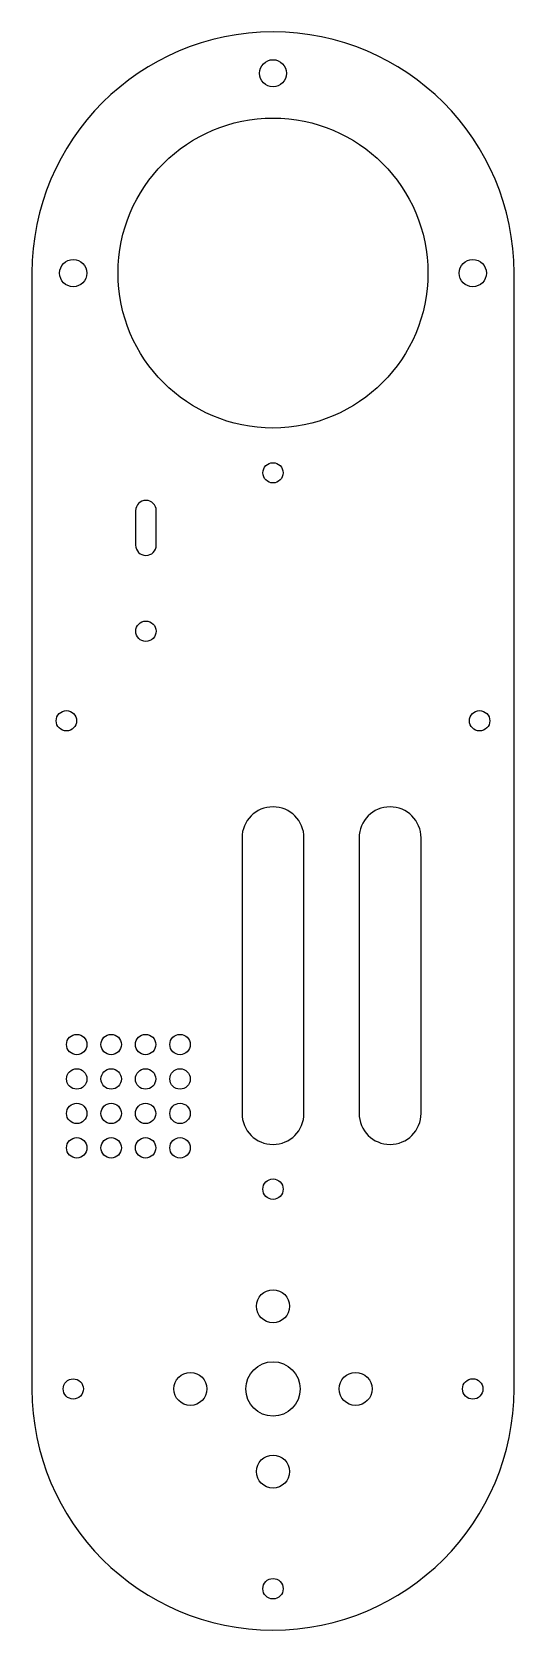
# Model space of a CAD drawing. Header units: millimetres. Extents: x -35 to 35, y -35 to 197.
import ezdxf

# ---------------------------------------------------------------- set-up
doc = ezdxf.new("R2010")
doc.units = ezdxf.units.MM

msp = doc.modelspace()

# ---------------------------------------------------------------- linework, layer by layer
at = {"color": 7, "linetype": 'Continuous', "lineweight": 25}
for p, q in [((-35, 162), (-35, 0)), ((35, 0), (35, 162)), ((-19.95, 127.5), (-19.95, 122.5)), ((-16.95, 122.5), (-16.95, 127.5)), ((-4.5, 80), (-4.5, 40)), ((4.5, 40), (4.5, 80)), ((12.5, 80), (12.5, 40)), ((21.5, 40), (21.5, 80))]:
    msp.add_line(p, q, dxfattribs=at)
for centre, radius in [((0, 191), 1.97), ((0, 162), 22.5), ((-29, 162), 1.98), ((29, 162), 1.98), ((0, 133), 1.47), ((-18.45, 110), 1.48), ((-30, 97), 1.48), ((30, 97), 1.48), ((-28.5, 50), 1.48), ((-23.5, 50), 1.48), ((-18.5, 50), 1.48), ((-13.5, 50), 1.48), ((-28.5, 45), 1.48), ((-23.5, 45), 1.48), ((-18.5, 45), 1.48), ((-13.5, 45), 1.48), ((-28.5, 40), 1.48), ((-23.5, 40), 1.48), ((-18.5, 40), 1.48), ((-13.5, 40), 1.48), ((-28.5, 35), 1.48), ((-23.5, 35), 1.48), ((-18.5, 35), 1.48), ((-13.5, 35), 1.48), ((0, 29), 1.48), ((0, 12), 2.4), ((-12, 0), 2.4), ((0, 0), 3.95), ((12, 0), 2.4), ((-29, 0), 1.47), ((29, 0), 1.48), ((0, -12), 2.4), ((0, -29), 1.48)]:
    msp.add_circle(centre, radius, dxfattribs=at)
for centre, radius, start, end in [((0, 162), 35, 0, 180), ((-18.45, 127.5), 1.5, 0, 180), ((-18.45, 122.5), 1.5, 180, 0), ((0, 80), 4.5, 0, 180), ((17, 80), 4.5, 0, 180), ((0, 40), 4.5, 180, 0), ((17, 40), 4.5, 180, 0), ((0, 0), 35, 180, 0)]:
    msp.add_arc(centre, radius, start, end, dxfattribs=at)

doc.saveas('drawing.dxf')
